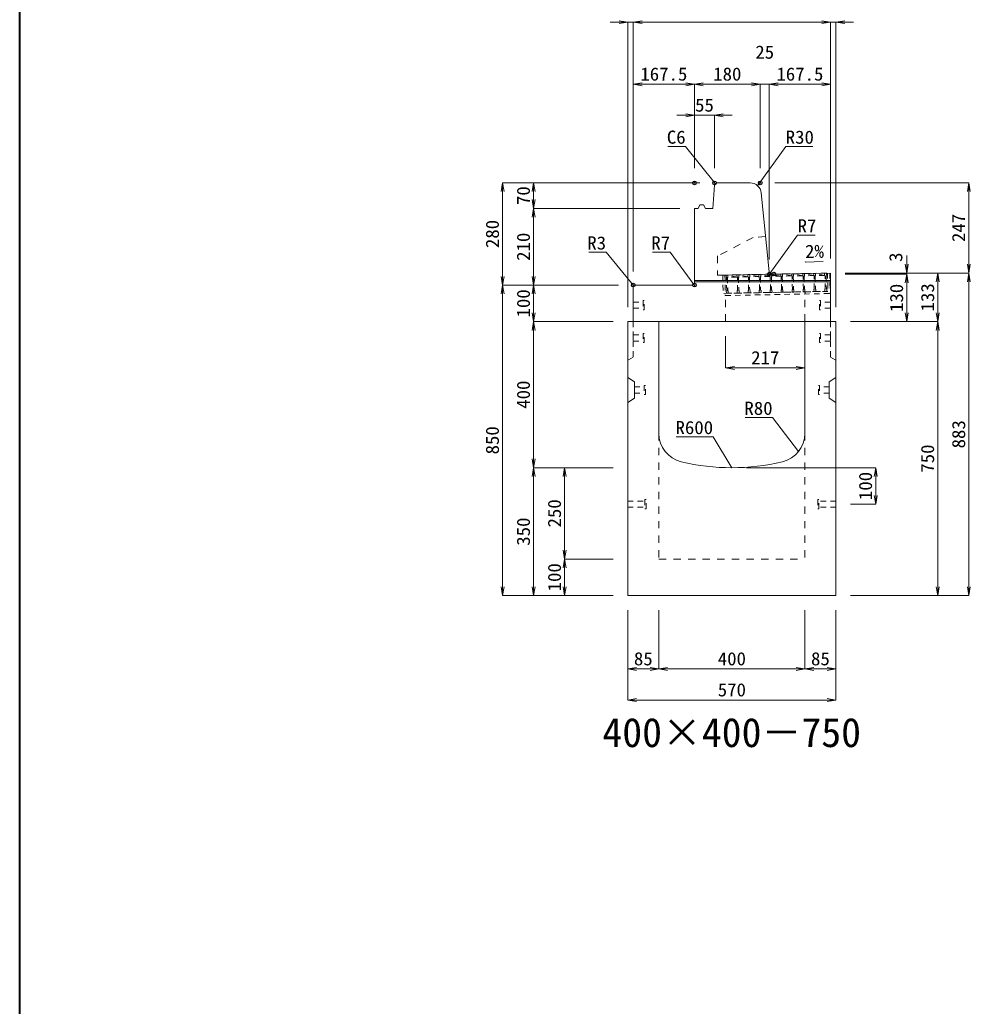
# Model space of a CAD drawing. Units: millimetres at full size; some dimension numbers follow another scale. Extents: x -18734 to 51600, y -18820 to 17820.
# Drawn here: x 27600 to 30203, y -8095 to -5393 of the extents above; entities that cross this region are included whole.
import ezdxf
from ezdxf.enums import TextEntityAlignment as Align

# ---------------------------------------------------------------- set-up
doc = ezdxf.new("R2010")
doc.units = ezdxf.units.MM
doc.header["$LTSCALE"] = 20
doc.header["$PDMODE"] = 32
doc.header["$PDSIZE"] = 10
doc.linetypes.add('USER1', pattern=[2, 1, -1])
doc.linetypes.add('USER2', pattern=[1.35, 0.75, -0.6])
for name, color, linetype, lineweight in [('インサート', 3, 'USER2', 9), ('グレーチング', 7, 'USER2', 5), ('受枠', 3, 'USER2', 9), ('図枠', 7, 'Continuous', 5), ('寸法線', 7, 'Continuous', 13), ('引出線', 4, 'Continuous', 13), ('本体', 2, 'Continuous', 13), ('目地', 132, 'Continuous', 5)]:
    doc.layers.add(name, color=color, linetype=linetype, lineweight=lineweight)
doc.layers.add('作業エリア', color=11, linetype='Continuous')
doc.layers.add('文字', color=7, linetype='Continuous')
doc.styles.add('ＭＳ 明朝', font='')
doc.styles.get('ＭＳ 明朝').set_extended_font_data('MS Mincho')

# ---------------------------------------------------------------- blocks, each defined once
blk = doc.blocks.new('open_arrow')
at = {"color": 0, "linetype": 'Continuous', "lineweight": -2}
blk.add_lwpolyline([(7.5, 1.25), (0, 0), (7.5, -1.25)], dxfattribs=at)

msp = doc.modelspace()

# ---------------------------------------------------------------- linework, layer by layer
at = {"layer": 'インサート'}
for p, q in [((29280, -6166.5), (29307, -6166.5)), ((29280, -6166.5), (29280, -6183.5)), ((29280, -6183.5), (29307, -6183.5)), ((29310, -6162.5), (29307, -6162.5)), ((29307, -6162.5), (29307, -6187.5)), ((29310, -6187.5), (29310, -6162.5)), ((29790, -6162.5), (29793, -6162.5)), ((29790, -6187.5), (29790, -6162.5)), ((29793, -6162.5), (29793, -6187.5)), ((29820, -6166.5), (29793, -6166.5)), ((29820, -6183.5), (29793, -6183.5)), ((29820, -6166.5), (29820, -6183.5)), ((29307, -6187.5), (29310, -6187.5)), ((29793, -6187.5), (29790, -6187.5)), ((29280, -6256.5), (29307, -6256.5)), ((29280, -6256.5), (29280, -6273.5)), ((29310, -6252.5), (29307, -6252.5)), ((29307, -6252.5), (29307, -6277.5)), ((29310, -6277.5), (29310, -6252.5)), ((29790, -6252.5), (29793, -6252.5)), ((29790, -6277.5), (29790, -6252.5)), ((29793, -6252.5), (29793, -6277.5)), ((29820, -6256.5), (29793, -6256.5)), ((29820, -6256.5), (29820, -6273.5)), ((29280, -6273.5), (29307, -6273.5)), ((29307, -6277.5), (29310, -6277.5)), ((29793, -6277.5), (29790, -6277.5)), ((29820, -6273.5), (29793, -6273.5)), ((29283.2, -6398.5), (29310.2, -6398.5)), ((29283.2, -6398.5), (29283.2, -6415.5)), ((29313.2, -6394.5), (29310.2, -6394.5)), ((29310.2, -6394.5), (29310.2, -6419.5)), ((29313.2, -6419.5), (29313.2, -6394.5)), ((29786.8, -6394.5), (29789.8, -6394.5)), ((29786.8, -6419.5), (29786.8, -6394.5)), ((29789.8, -6394.5), (29789.8, -6419.5)), ((29816.8, -6398.5), (29789.8, -6398.5)), ((29816.8, -6398.5), (29816.8, -6415.5)), ((29283.2, -6415.5), (29310.2, -6415.5)), ((29310.2, -6419.5), (29313.2, -6419.5)), ((29789.8, -6419.5), (29786.8, -6419.5)), ((29816.8, -6415.5), (29789.8, -6415.5)), ((29265, -6711.5), (29312, -6711.5)), ((29265, -6711.5), (29265, -6728.5)), ((29315, -6707.5), (29312, -6707.5)), ((29312, -6707.5), (29312, -6732.5)), ((29315, -6732.5), (29315, -6707.5)), ((29788, -6707.5), (29785, -6707.5)), ((29785, -6707.5), (29785, -6732.5)), ((29788, -6732.5), (29788, -6707.5)), ((29835, -6711.5), (29788, -6711.5)), ((29835, -6728.5), (29835, -6711.5)), ((29265, -6728.5), (29312, -6728.5)), ((29312, -6732.5), (29315, -6732.5)), ((29785, -6732.5), (29788, -6732.5)), ((29835, -6728.5), (29788, -6728.5))]:
    msp.add_line(p, q, dxfattribs=at)
at = {"layer": 'グレーチング'}
for p, q in [((29533.97, -6092.54), (29808.92, -6087.21)), ((29564.08, -6097.95), (29538.97, -6092.44)), ((29564.08, -6097.95), (29539.08, -6098.44)), ((29594.07, -6097.37), (29568.96, -6091.86)), ((29594.07, -6097.37), (29569.08, -6097.86)), ((29624.07, -6096.79), (29598.96, -6091.28)), ((29624.07, -6096.79), (29599.07, -6097.28)), ((29654.06, -6096.21), (29628.95, -6090.7)), ((29654.06, -6096.21), (29629.07, -6096.7)), ((29684.06, -6095.63), (29658.95, -6090.12)), ((29684.06, -6095.63), (29659.06, -6096.12)), ((29714.05, -6095.05), (29688.94, -6089.54)), ((29714.05, -6095.05), (29689.06, -6095.54)), ((29744.05, -6094.47), (29718.93, -6088.96)), ((29744.05, -6094.47), (29719.05, -6094.95)), ((29774.04, -6093.89), (29748.93, -6088.38)), ((29774.04, -6093.89), (29749.05, -6094.37)), ((29804.04, -6093.31), (29778.92, -6087.8)), ((29804.04, -6093.31), (29779.04, -6093.79)), ((29534.94, -6142.53), (29809.89, -6137.21))]:
    msp.add_line(p, q, dxfattribs=at)
for points in [[(29533.97, -6092.54), (29538.97, -6092.44), (29539.08, -6098.44), (29538.1, -6099.46), (29538.8, -6135.45), (29539.82, -6136.43), (29539.94, -6142.43), (29534.94, -6142.53), (29534.82, -6136.53), (29535.8, -6135.51), (29535.1, -6099.52), (29534.09, -6098.53)], [(29568.8, -6134.87), (29569.81, -6135.85), (29569.93, -6141.85), (29564.93, -6141.95), (29564.82, -6135.95), (29565.8, -6134.93), (29565.1, -6098.93), (29564.08, -6097.95), (29563.96, -6091.96), (29568.96, -6091.86), (29569.08, -6097.86), (29568.1, -6098.88)], [(29598.79, -6134.29), (29599.81, -6135.27), (29599.92, -6141.27), (29594.93, -6141.37), (29594.81, -6135.37), (29595.79, -6134.35), (29595.09, -6098.35), (29594.07, -6097.37), (29593.96, -6091.38), (29598.96, -6091.28), (29599.07, -6097.28), (29598.09, -6098.3)], [(29628.78, -6133.71), (29629.8, -6134.69), (29629.92, -6140.69), (29624.92, -6140.79), (29624.8, -6134.79), (29625.78, -6133.77), (29625.09, -6097.77), (29624.07, -6096.79), (29623.95, -6090.79), (29628.95, -6090.7), (29629.07, -6096.7), (29628.09, -6097.72)], [(29658.78, -6133.13), (29659.8, -6134.11), (29659.91, -6140.11), (29654.91, -6140.2), (29654.8, -6134.21), (29655.78, -6133.19), (29655.08, -6097.19), (29654.06, -6096.21), (29653.95, -6090.21), (29658.95, -6090.12), (29659.06, -6096.12), (29658.08, -6097.14)], [(29685.77, -6132.61), (29685.08, -6096.61), (29684.06, -6095.63), (29683.94, -6089.63), (29688.94, -6089.54), (29689.06, -6095.54), (29688.08, -6096.55), (29688.77, -6132.55), (29689.79, -6133.53), (29689.91, -6139.53), (29684.91, -6139.62), (29684.79, -6133.63)], [(29715.77, -6132.03), (29715.07, -6096.03), (29714.05, -6095.05), (29713.94, -6089.05), (29718.93, -6088.96), (29719.05, -6094.95), (29718.07, -6095.97), (29718.77, -6131.97), (29719.79, -6132.95), (29719.9, -6138.95), (29714.9, -6139.04), (29714.79, -6133.04)], [(29749.05, -6094.37), (29748.06, -6095.39), (29748.76, -6131.39), (29749.78, -6132.37), (29749.9, -6138.37), (29744.9, -6138.46), (29744.78, -6132.46), (29745.76, -6131.44), (29745.07, -6095.45), (29744.05, -6094.47), (29743.93, -6088.47), (29748.93, -6088.38)], [(29779.04, -6093.79), (29778.06, -6094.81), (29778.76, -6130.81), (29779.78, -6131.79), (29779.89, -6137.79), (29774.89, -6137.88), (29774.78, -6131.88), (29775.76, -6130.86), (29775.06, -6094.87), (29774.04, -6093.89), (29773.92, -6087.89), (29778.92, -6087.8)], [(29804.89, -6137.3), (29804.77, -6131.3), (29805.75, -6130.28), (29805.05, -6094.29), (29804.04, -6093.31), (29803.92, -6087.31), (29808.92, -6087.21), (29809.03, -6093.21), (29808.05, -6094.23), (29808.75, -6130.23), (29809.77, -6131.21), (29809.89, -6137.21)]]:
    msp.add_lwpolyline(points, close=True, dxfattribs=at)
at = {"layer": '作業エリア'}
for p in [(29447.5, -5840), (29447.5, -5840), (29502.5, -5840), (29627.5, -5840), (29652.5, -6090), (29665, -6090), (29280, -6120), (29447.5, -6120)]:
    msp.add_point(p, dxfattribs=at)
at = {"layer": '受枠'}
for p, q in [((29524.97, -6092.71), (29817.92, -6087.04)), ((29524.97, -6092.71), (29525.94, -6142.7)), ((29530.97, -6092.59), (29532.05, -6148.58)), ((29811.92, -6087.16), (29812.89, -6137.15)), ((29817.92, -6087.04), (29819, -6143.03)), ((29812.89, -6137.15), (29525.94, -6142.7)), ((29532.05, -6148.58), (29819, -6143.03))]:
    msp.add_line(p, q, dxfattribs=at)
at = {"layer": '受枠', "linetype": 'Continuous'}
msp.add_line((29750.9, -6138.35), (29751.01, -6144.35), dxfattribs=at)
at = {"layer": '図枠', "lineweight": 40}
msp.add_line((27600, -18220), (27600, -1600), dxfattribs=at)
at = {"layer": '寸法線'}
for p, q in [((29328, -5400.05), (29217, -5400.05)), ((29265, -6180), (29265, -5400.05)), ((29280, -5400.05), (29820, -5400.05)), ((29280, -6083), (29280, -5400.05)), ((29280, -6083), (29280, -5400.05)), ((29772, -5400.05), (29883, -5400.05)), ((29820, -6047), (29820, -5400.05)), ((29820, -6047), (29820, -5400.05)), ((29835, -6180), (29835, -5400.05)), ((29280, -5570.05), (29447.5, -5570.05)), ((29280, -6083), (29280, -5570.05)), ((29447.5, -5800), (29447.5, -5570.05)), ((29447.5, -5570.05), (29627.5, -5570.05)), ((29447.5, -5800), (29447.5, -5570.05)), ((29579.5, -5570.05), (29700.5, -5570.05)), ((29627.5, -5800), (29627.5, -5570.05)), ((29627.5, -5800), (29627.5, -5570.05)), ((29652.5, -6050), (29652.5, -5570.05)), ((29652.5, -5570.05), (29820, -5570.05)), ((29652.5, -6050), (29652.5, -5570.05)), ((29820, -6047), (29820, -5570.05)), ((29399.5, -5655.05), (29550.5, -5655.05)), ((29447.5, -5800), (29447.5, -5655.05)), ((29502.5, -5800), (29502.5, -5655.05)), ((28922.06, -5840), (28922.06, -6120)), ((29462.5, -5840), (28922.06, -5840)), ((29007.06, -5910), (29007.06, -5840)), ((29462.5, -5840), (29007.06, -5840)), ((29667.5, -5840), (30198.78, -5840)), ((30198.78, -5840), (30198.78, -6087)), ((29007.06, -6120), (29007.06, -5910)), ((29407.5, -5910), (29007.06, -5910)), ((29407.5, -5910), (29007.06, -5910)), ((30028.78, -6039), (30028.78, -6138)), ((29860, -6087), (30028.78, -6087)), ((29860, -6087), (30113.78, -6087)), ((29860, -6087), (30198.78, -6087)), ((29860, -6087), (30198.78, -6087)), ((29860, -6090), (30028.78, -6090)), ((29860, -6090), (30028.78, -6090)), ((30028.78, -6090), (30028.78, -6220)), ((30113.78, -6087), (30113.78, -6220)), ((30198.78, -6087), (30198.78, -6970)), ((29240, -6120), (28922.06, -6120)), ((28922.06, -6970), (28922.06, -6120)), ((29240, -6120), (28922.06, -6120)), ((29007.06, -6220), (29007.06, -6120)), ((29240, -6120), (29007.06, -6120)), ((29240, -6120), (29007.06, -6120)), ((29007.06, -6220), (29007.06, -6620)), ((29225, -6220), (29007.06, -6220)), ((29225, -6220), (29007.06, -6220)), ((29875, -6220), (30028.78, -6220)), ((29875, -6220), (30113.78, -6220)), ((29875, -6220), (30113.78, -6220)), ((30113.78, -6220), (30113.78, -6970)), ((29533, -6260), (29533, -6346.67)), ((29533, -6346.67), (29750, -6346.67)), ((29225, -6620), (29007.06, -6620)), ((29007.06, -6970), (29007.06, -6620)), ((29225, -6620), (29007.06, -6620)), ((29092.06, -6620), (29092.06, -6870)), ((29225, -6620), (29092.06, -6620)), ((29590, -6620), (29943.78, -6620)), ((29943.78, -6620), (29943.78, -6720)), ((29875, -6720), (29943.78, -6720)), ((29225, -6870), (29092.06, -6870)), ((29092.06, -6870), (29092.06, -6970)), ((29225, -6870), (29092.06, -6870)), ((29225, -6970), (28922.06, -6970)), ((29225, -6970), (29007.06, -6970)), ((29225, -6970), (29092.06, -6970)), ((29875, -6970), (30113.78, -6970)), ((29875, -6970), (30198.78, -6970)), ((29265, -7010), (29265, -7171.16)), ((29265, -7010), (29265, -7256.16)), ((29350, -7010), (29350, -7171.16)), ((29350, -7010), (29350, -7171.16)), ((29750, -7010), (29750, -7171.16)), ((29750, -7010), (29750, -7171.16)), ((29835, -7010), (29835, -7171.16)), ((29835, -7010), (29835, -7256.16)), ((29265, -7171.16), (29350, -7171.16)), ((29350, -7171.16), (29750, -7171.16)), ((29750, -7171.16), (29835, -7171.16)), ((29265, -7256.16), (29835, -7256.16))]:
    msp.add_line(p, q, dxfattribs=at)
at = {"layer": '引出線'}
for points in [[(29505.29, -5842.99), (29423.41, -5740.07), (29375.07, -5740.07)], [(29620.48, -5847.76), (29697.4, -5740.07), (29772.08, -5740.07)], [(29654.14, -6088.19), (29730, -5982.98), (29777.93, -5982.98)], [(29280.88, -6120.88), (29205.62, -6029.7), (29157.89, -6029.7)], [(29445.45, -6117.95), (29380.97, -6029.7), (29333.04, -6029.7)], [(29751.14, -6056.74), (29799.85, -6055.77), (29751.11, -6056.74)], [(29732.76, -6575.58), (29661.5, -6482.47), (29586.83, -6482.47)], [(29550, -6620), (29498.63, -6535.25), (29397.63, -6535.25)]]:
    msp.add_lwpolyline(points, dxfattribs=at)
at = {"layer": '本体'}
for p, q in [((29497.5, -5910), (29502.07, -5845.98)), ((29502.07, -5845.98), (29508.5, -5840)), ((29600.35, -5840), (29508.5, -5840)), ((29651.87, -6083.7), (29630.2, -5867.01)), ((29447.5, -5910), (29447.5, -6113)), ((29447.5, -5910), (29457.5, -5910)), ((29457.5, -5910), (29462.5, -5900)), ((29462.5, -5900), (29472.5, -5900)), ((29472.5, -5900), (29477.5, -5910)), ((29477.5, -5910), (29497.5, -5910)), ((29665, -6090), (29658.83, -6090)), ((29665, -6090), (29820, -6087)), ((29820, -6220), (29820, -6087)), ((29280, -6123), (29280, -6220)), ((29440.5, -6120), (29283, -6120)), ((29265, -6220), (29265, -6970)), ((29350, -6220), (29265, -6220)), ((29820, -6220), (29280, -6220)), ((29350, -6220), (29350, -6525.96)), ((29750, -6525.96), (29750, -6220)), ((29835, -6220), (29750, -6220)), ((29835, -6970), (29835, -6220)), ((29265, -6970), (29835, -6970))]:
    msp.add_line(p, q, dxfattribs=at)
at = {"layer": '本体', "linetype": 'USER1'}
for p, q in [((29608, -5990), (29511, -6040)), ((29642.2, -5987), (29608, -5990)), ((29511, -6040), (29511, -6092.98)), ((29511, -6092.98), (29665, -6090)), ((29533, -6220), (29533, -6142.56)), ((29750, -6220), (29750, -6138.36))]:
    msp.add_line(p, q, dxfattribs=at)
at = {"layer": '本体', "linetype": 'USER2', "lineweight": 9}
for p, q in [((29280, -6220), (29280, -6317)), ((29820, -6220), (29820, -6317)), ((29280, -6317), (29265, -6326.5)), ((29820, -6317), (29835, -6326.5))]:
    msp.add_line(p, q, dxfattribs=at)
at = {"layer": '本体', "lineweight": 9}
for p, q in [((29265, -6373), (29283.2, -6384.5)), ((29835, -6373), (29816.8, -6384.5)), ((29283.2, -6384.5), (29283.2, -6429.5)), ((29816.8, -6384.5), (29816.8, -6429.5)), ((29265, -6441), (29283.2, -6429.5)), ((29835, -6441), (29816.8, -6429.5))]:
    msp.add_line(p, q, dxfattribs=at)
at = {"layer": '本体', "linetype": 'USER1', "lineweight": 15}
for p, q in [((29350, -6525.96), (29350, -6870)), ((29750, -6525.96), (29750, -6870)), ((29350, -6870), (29750, -6870))]:
    msp.add_line(p, q, dxfattribs=at)
at = {"layer": '本体'}
for centre, radius, start, end in [((29600.35, -5870), 30, 5.71059, 90), ((29658.83, -6083), 7, 185.71059, 270), ((29283, -6123), 3, 90, 180), ((29440.5, -6113), 7, 270, 0), ((29430, -6525.96), 80, 180, 256.65764), ((29670, -6525.96), 80, 283.34236, 0), ((29550, -6020), 600, 256.65764, 283.34236)]:
    msp.add_arc(centre, radius, start, end, dxfattribs=at)
at = {"layer": '目地'}
for p, q in [((29820, -6107), (29447.5, -6107)), ((29820, -6111), (29447.5, -6111))]:
    msp.add_line(p, q, dxfattribs=at)

# ---------------------------------------------------------------- block references
at = {"layer": '寸法線', "xscale": 3.2, "yscale": 3.2}
for p, rotation in [((29265, -5400.05), 180), ((29820, -5400.05), 180), ((29820, -5400.05), 180), ((29447.5, -5570.05), 180), ((29627.5, -5570.05), 180), ((29627.5, -5570.05), 180), ((29820, -5570.05), 180), ((29447.5, -5655.05), 180), ((28922.06, -5840), 270), ((29007.06, -5840), 270), ((30198.78, -5840), 270), ((29007.06, -5910), 90), ((29007.06, -5910), 270), ((30028.78, -6087), 90), ((30198.78, -6087), 90), ((28922.06, -6120), 90), ((29007.06, -6120), 90), ((30028.78, -6090), 270), ((30028.78, -6090), 270), ((30113.78, -6087), 270), ((30198.78, -6087), 270), ((28922.06, -6120), 270), ((29007.06, -6120), 270), ((29007.06, -6220), 90), ((30028.78, -6220), 90), ((30113.78, -6220), 90), ((29007.06, -6220), 270), ((30113.78, -6220), 270), ((29750, -6346.67), 180), ((29007.06, -6620), 90), ((29007.06, -6620), 270), ((29092.06, -6620), 270), ((29943.78, -6620), 270), ((29943.78, -6720), 90), ((29092.06, -6870), 90), ((29092.06, -6870), 270), ((28922.06, -6970), 90), ((29007.06, -6970), 90), ((29092.06, -6970), 90), ((30113.78, -6970), 90), ((30198.78, -6970), 90), ((29350, -7171.16), 180), ((29750, -7171.16), 180), ((29835, -7171.16), 180), ((29835, -7256.16), 180)]:
    msp.add_blockref('open_arrow', p, dxfattribs=dict(at, rotation=rotation))
for p in [(29280, -5400.05), (29280, -5400.05), (29835, -5400.05), (29280, -5570.05), (29447.5, -5570.05), (29652.5, -5570.05), (29652.5, -5570.05), (29502.5, -5655.05), (29533, -6346.67), (29265, -7171.16), (29350, -7171.16), (29750, -7171.16), (29265, -7256.16)]:
    msp.add_blockref('open_arrow', p, dxfattribs=at)
at = {"layer": '引出線', "xscale": 0.0533, "yscale": 0.0533}
for p, rotation in [((29505.29, -5842.99), 128.5), ((29620.48, -5847.76), 54.5), ((29751.14, -6056.74), 1.1), ((29654.14, -6088.19), 54.2), ((29280.88, -6120.88), 129.5), ((29445.45, -6117.95), 126.2), ((29732.76, -6575.58), 127.4), ((29550, -6620), 121.2)]:
    msp.add_blockref('open_arrow', p, dxfattribs=dict(at, rotation=rotation))

# ---------------------------------------------------------------- texts
at = {"layer": '寸法線', "style": 'ＭＳ 明朝', "width": 1.05}
for s, p in [('25', (29640, -5482.05)), ('167.5', (29363.75, -5542.05)), ('180', (29537.5, -5542.05)), ('167.5', (29736.25, -5542.05)), ('55', (29475, -5627.05)), ('217', (29641.5, -6318.67)), ('85', (29307.5, -7143.16)), ('400', (29550, -7143.16)), ('85', (29792.5, -7143.16)), ('570', (29550, -7228.16))]:
    msp.add_text(s, height=36.03, dxfattribs=at).set_placement(p, align=Align.MIDDLE_CENTER)
for s, p in [('70', (28979.06, -5875)), ('247', (30170.78, -5963.5)), ('280', (28894.06, -5980)), ('210', (28979.06, -6015)), ('3', (29998.78, -6043.66)), ('130', (30000.78, -6155)), ('133', (30085.78, -6153.5)), ('100', (28979.06, -6170)), ('400', (28979.06, -6420)), ('850', (28894.06, -6545)), ('883', (30170.78, -6528.5)), ('750', (30085.78, -6595)), ('100', (29915.78, -6670)), ('250', (29064.06, -6745)), ('350', (28979.06, -6795)), ('100', (29064.06, -6920))]:
    msp.add_text(s, height=36.03, rotation=90, dxfattribs=at).set_placement(p, align=Align.MIDDLE_CENTER)
at = {"layer": '引出線', "style": 'ＭＳ 明朝', "width": 1.05}
for s, p in [('C6', (29423.41, -5696.87)), ('R3', (29205.62, -5986.5)), ('R7', (29380.97, -5986.5)), ('R80', (29661.5, -6439.27)), ('R600', (29498.63, -6492.05))]:
    msp.add_text(s, height=36.03, dxfattribs=at).set_placement(p, align=Align.TOP_RIGHT)
for s, p in [('R30', (29697.4, -5696.87)), ('R7', (29730, -5939.78))]:
    msp.add_text(s, height=36.03, dxfattribs=at).set_placement(p, align=Align.TOP_LEFT)
msp.add_text('2%', height=36.03, rotation=1.146, dxfattribs=at).set_placement((29750.17, -6009.85), align=Align.TOP_LEFT)
at = {"layer": '文字', "style": 'ＭＳ 明朝'}
msp.add_text('400×400－750', height=80.06, dxfattribs=at).set_placement((29549.52, -7344.97), align=Align.MIDDLE_CENTER)

doc.saveas('drawing.dxf')
